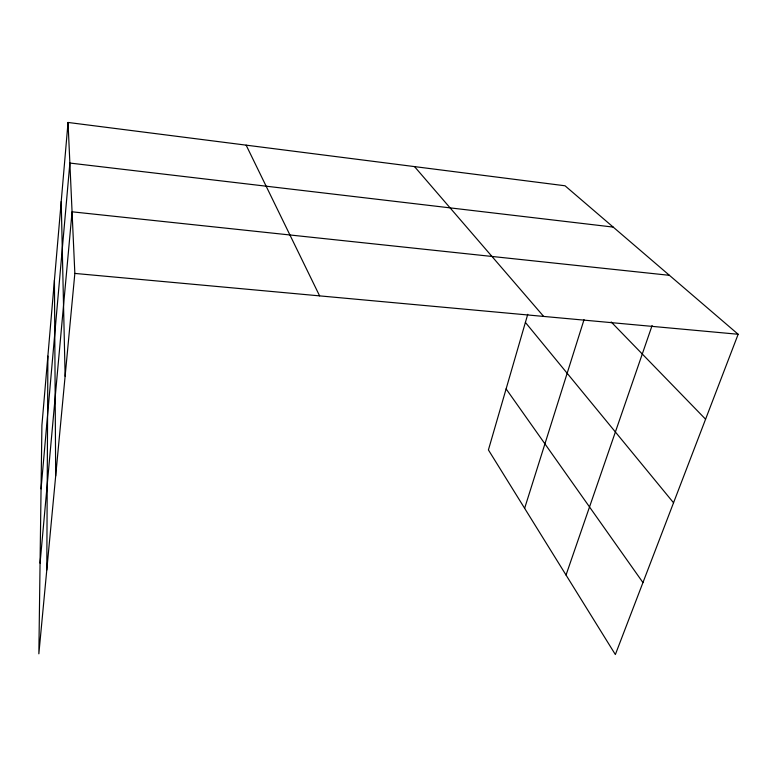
<?xml version="1.0" encoding="UTF-8"?>
<svg xmlns="http://www.w3.org/2000/svg" width="777" height="777" viewBox="0 0 777 777"><rect width="100%" height="100%" fill="white"/><g stroke="black" fill="none" stroke-linecap="round" stroke-linejoin="round"><path stroke-width="1.17" d="M46.785 570.027L47.883 356.109M68.036 122.455L41.909 425.291L38.85 653.826L74.845 273.426L68.036 122.455L565.034 185.781L738.15 334.265L615.355 654.545L488.412 449.922L527.748 314.306M41.055 488.888L69.872 163.063L613.189 227.088M40.064 563.131L72.067 211.81L669.424 275.32M524.63 508.313L584.032 319.677M566.035 575.038L652.117 325.495M74.845 273.426L738.15 334.265M611.159 321.95L705.584 419.211M414.52 166.608L543.667 316.433M525.398 322.426L673.542 502.777M506.109 388.918L642.958 582.575M246.134 145.144L319.609 295.872M61.218 201.525L65.122 376.223M54.429 280.176L55.682 475.99"/></g></svg>
